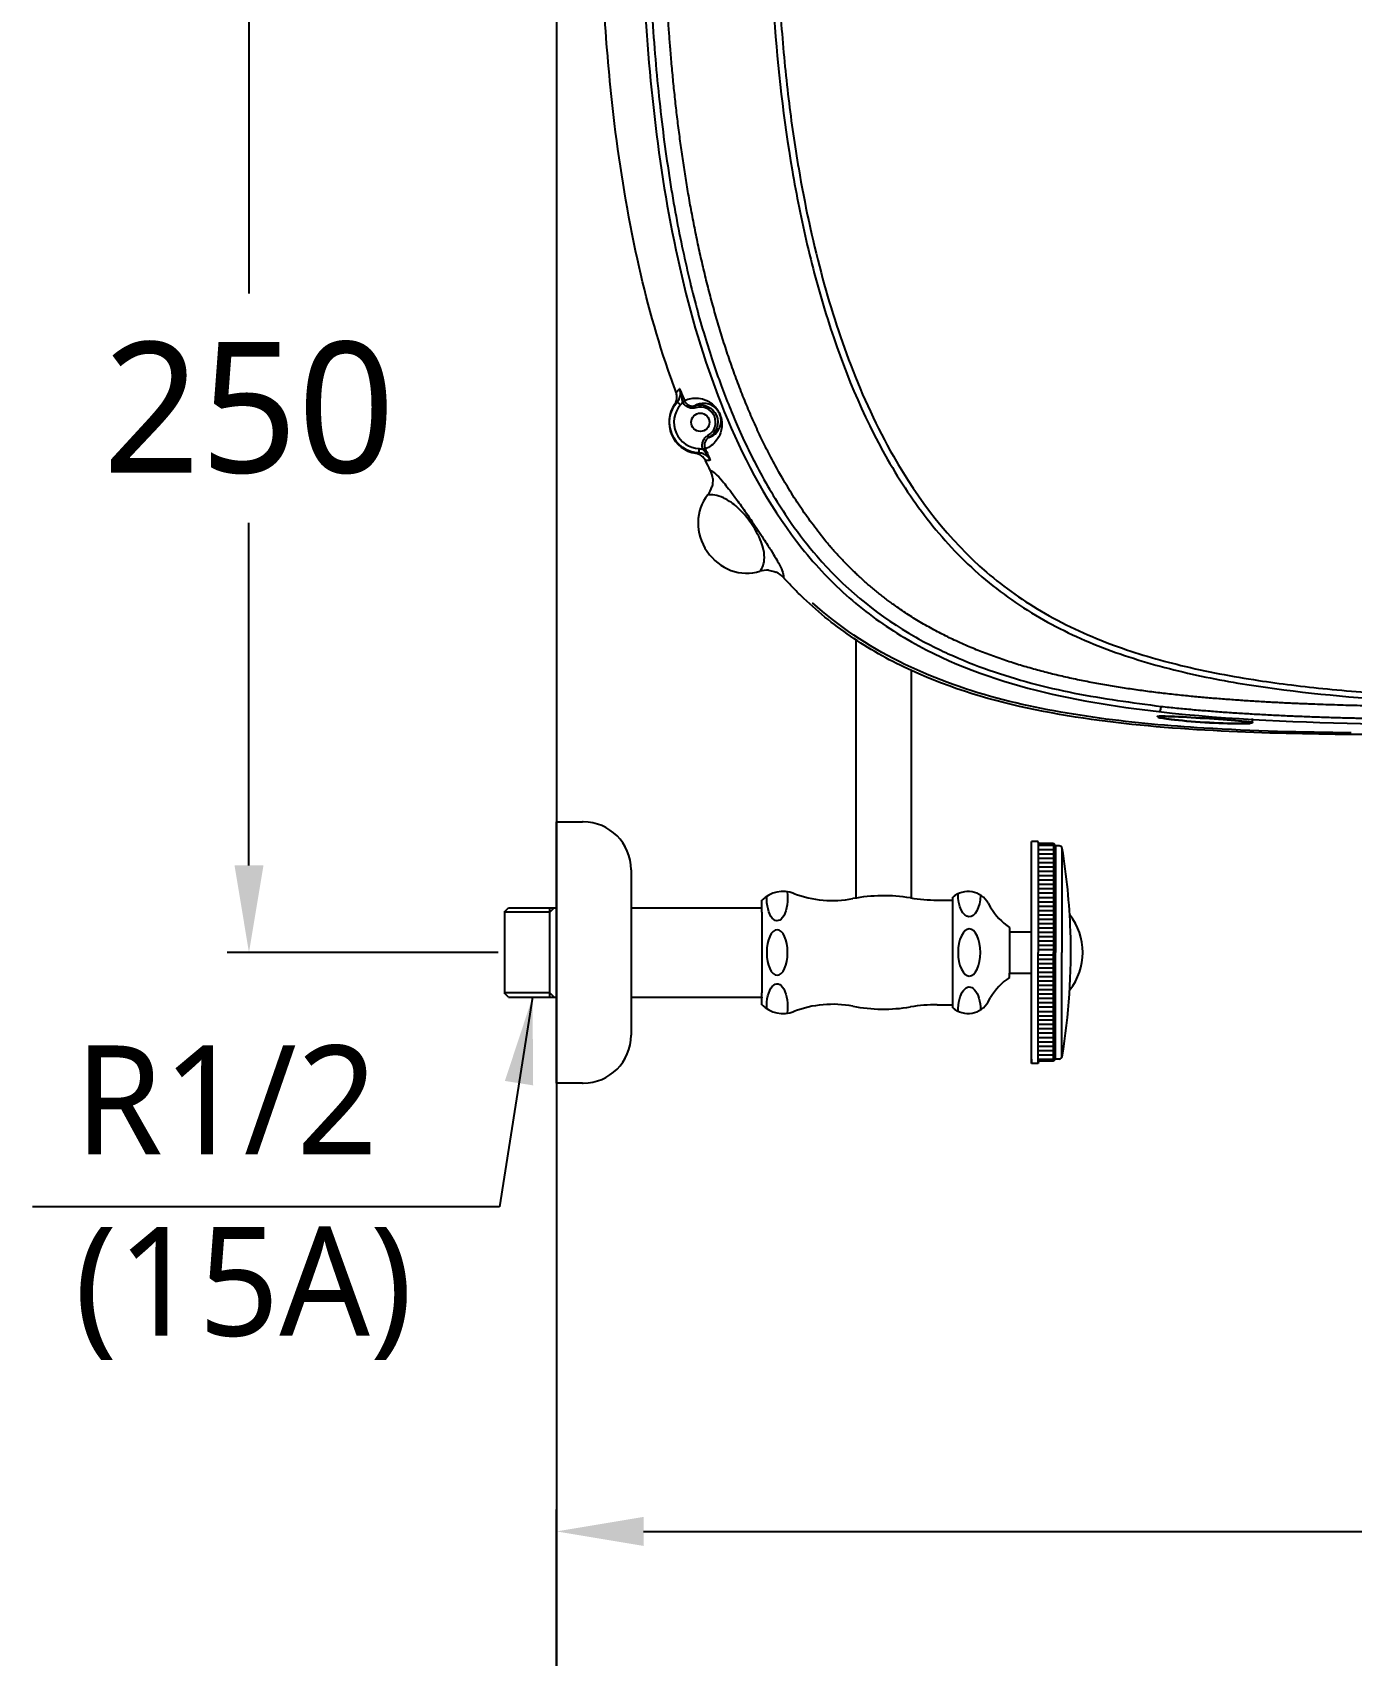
# Model space of a CAD drawing. Extents: x 3004 to 9384, y -52 to 2475.
# Drawn here: x 3192.9 to 3495.9, y 1312.8 to 1685.5 of the extents above; entities that cross this region are included whole.
import ezdxf

# ---------------------------------------------------------------- set-up
doc = ezdxf.new("R2010")
doc.units = 0
doc.header["$LTSCALE"] = 20
doc.header["$MEASUREMENT"] = 0
doc.layers.get('0').update_dxf_attribs({"linetype": 'CONTINUOUS'})
doc.layers.get('DEFPOINTS').update_dxf_attribs({"linetype": 'CONTINUOUS'})
for name, color, linetype in [('1', 7, 'CONTINUOUS'), ('2', 2, 'CONTINUOUS'), ('4', 4, 'CONTINUOUS'), ('6', 6, 'CONTINUOUS')]:
    doc.layers.add(name, color=color, linetype=linetype)
doc.styles.add('ROMANS', font='NanumGothic.ttf', dxfattribs={"height": 10.144927})
doc.styles.get("Standard").update_dxf_attribs({"font": 'NanumGothic.ttf'})
doc.dimstyles.get("Standard").update_dxf_attribs({"dimtxt": 2.7, "dimasz": 2.5, "dimexe": 1.5, "dimexo": 1.5, "dimgap": 1.5, "dimtad": 1, "dimdec": 0, "dimlfac": 10, "dimzin": 0, "dimdsep": 46, "dimtxsty": 'Standard', "dimcen": 0, "dimclrt": 2, "dimadec": 0, "dimazin": 0, "dimtfac": 1, "dimtdec": 0, "dimtmove": 0, "dimatfit": 3, "dimfxl": 0, "dimtolj": 1, "dimtzin": 0, "dimarcsym": 0})

# ---------------------------------------------------------------- blocks, each defined once
blk = doc.blocks.new('*D33')
at = {"color": 3, "lineweight": -2}
for p, q in [((3313.74, 1724.23), (3237.67, 1724.23)), ((3242.67, 1704.23), (3242.67, 1625.56)), ((3242.67, 1494.23), (3242.67, 1572.9)), ((3299.9, 1474.23), (3237.67, 1474.23))]:
    blk.add_line(p, q, dxfattribs=at)
at = {"color": 3}
for points in [[(3239.34, 1704.23), (3246, 1704.23), (3242.67, 1724.23)], [(3239.34, 1494.23), (3246, 1494.23), (3242.67, 1474.23)]]:
    blk.add_solid(points, dxfattribs=at)
at = {"layer": 'DEFPOINTS', "color": 0}
for p in [(3315.24, 1724.23), (3242.67, 1474.23), (3301.4, 1474.23)]:
    blk.add_point(p, dxfattribs=at)
at = {"color": 2, "insert": (3242.67, 1599.23), "char_height": 30, "attachment_point": 5}
blk.add_mtext('\\A1;250', dxfattribs=at)
blk = doc.blocks.new('A$C429C0A1F')
at = {"layer": '1', "color": 0}
for p, q in [((76.39, 706.39), (75.74, 705.63)), ((76.45, 705.13), (76.66, 704.68)), ((64.69, 701.35), (65.69, 701.31)), ((75.09, 702.11), (75.57, 702.25)), ((65.56, 700.45), (65.75, 699.99)), ((68.69, 699.36), (68.25, 699.11)), ((2.74, 574.3), (3.74, 574.3))]:
    blk.add_line(p, q, dxfattribs=at)
blk.add_circle((71.75, 701.07), 2.1, dxfattribs=at)
for radius, start, end in [(7.2, 55.2546, 171.2883), (6.06, 48.8611, 177.6797), (3.5, 209.201, 17.2659)]:
    blk.add_arc((71.75, 701.07), radius, start, end, dxfattribs=at)
at = {"layer": '1', "color": 0, "extrusion": (0, 0, -1)}
for radius, start, end in [(7.06, 2.3203, 131.1389), (4, 162.7341, 330.799)]:
    blk.add_arc((-71.75, 701.07), radius, start, end, dxfattribs=at)
at = {"layer": '1', "color": 0}
for centre, major_axis, ratio, start_param, end_param in [((76.57, 705.18), (-0.182, 0.466), 0.050377, 1.614803, 3.075022), ((47.79, 691.21), (9.11, 6.17), 0.916152, 0.269979, 2.882511), ((65.43, 700.4), (0.213, -0.452), 0.053979, 0.066481, 1.523686)]:
    blk.add_ellipse(centre, major_axis=major_axis, ratio=ratio, start_param=start_param, end_param=end_param, dxfattribs=at)
for points, degree, knots in [([(78.62, 706.63), (79.76, 707.05), (89.73, 710.7), (110.19, 716.26), (133.57, 720.09), (151.59, 722.03), (163.14, 722.96), (175.08, 723.62), (187.41, 724.03), (195.76, 724.08), (200.01, 724.11)], 3, [0, 0, 0, 0, 0.029664, 0.258397, 0.514709, 0.605675, 0.699628, 0.796629, 0.896736, 1, 1, 1, 1]), ([(200.01, 714.73), (177.85, 714.69), (155.6, 713.61), (122.8, 709.07), (111.95, 707.06), (90.7, 701.69), (80.29, 698.32), (60.51, 689.66), (51.13, 684.35), (38.72, 674.44), (34.88, 670.81), (27.98, 662.94), (24.94, 658.71), (17, 645.39), (13.33, 635.69), (8.09, 615.99), (6.45, 605.93), (5.31, 595.81)], 3, [0, 0, 0, 0, 0.25, 0.25, 0.375, 0.375, 0.5, 0.5, 0.625, 0.625, 0.6875, 0.6875, 0.75, 0.75, 0.875, 0.875, 1, 1, 1, 1]), ([(200.01, 713.19), (196.13, 713.17), (188.54, 713.13), (177.39, 712.8), (166.7, 712.28), (156.48, 711.55), (146.72, 710.64), (137.42, 709.55), (128.58, 708.3), (120.22, 706.9), (112.34, 705.36), (104.94, 703.71), (98.05, 701.97), (91.64, 700.14), (85.74, 698.27), (80.33, 696.37), (75.41, 694.47), (68.61, 691.61), (59.48, 687.19), (49.52, 681.07), (36.03, 670.71), (25.74, 658.36), (16.91, 641.23), (12.51, 628.37), (8.7, 611.97), (7.38, 601.91), (6.5, 595.21)], 3, [0, 0, 0, 0, 0.043803, 0.085816, 0.126123, 0.164778, 0.201813, 0.237237, 0.271048, 0.303235, 0.33378, 0.362666, 0.389876, 0.415398, 0.439219, 0.461332, 0.481735, 0.500424, 0.547145, 0.600351, 0.638368, 0.749997, 0.792002, 0.875008, 0.916739, 1, 1, 1, 1]), ([(6.25, 525.35), (6.41, 540.89), (6.76, 562.69), (8.02, 590.87), (11.23, 620.93), (23.22, 648.33), (32.23, 660.38), (39.04, 667.44), (42.27, 670.51), (47.9, 675.2), (63.56, 686.15), (94.54, 699.47), (126.93, 705.83), (158.15, 708.78), (185.25, 709.58), (200.01, 709.59)], 5, [0, 0, 0, 0, 0, 0, 0.247484, 0.356413, 0.45888, 0.476693, 0.479658, 0.490527, 0.514224, 0.530005, 0.592815, 0.779957, 1, 1, 1, 1, 1, 1]), ([(76.75, 704.72), (77.2, 703.75), (77.41, 702.69), (77.21, 700.89), (77.06, 700.26), (76.54, 699.19), (76.33, 698.82), (75.82, 698.18), (75.62, 697.96), (75.18, 697.56), (75.02, 697.43), (74.67, 697.17), (74.53, 697.08), (74.24, 696.91), (74.13, 696.85), (73.79, 696.68), (73.51, 696.56), (72.97, 696.36), (72.81, 696.33), (72.47, 696.25), (72.34, 696.22), (71.96, 696.17), (71.76, 696.15), (71.22, 696.12), (70.93, 696.13), (70.14, 696.21), (69.73, 696.32), (68.63, 696.68), (68.08, 697), (66.65, 698.09), (66.03, 698.96), (65.65, 699.95)], 3, [0, 0, 0, 0, 0.25, 0.25, 0.375, 0.375, 0.4375, 0.4375, 0.46875, 0.46875, 0.484375, 0.484375, 0.492187, 0.492187, 0.496094, 0.496094, 0.5, 0.5, 0.507812, 0.507812, 0.515625, 0.515625, 0.53125, 0.53125, 0.5625, 0.5625, 0.625, 0.625, 0.75, 0.75, 1, 1, 1, 1]), ([(75.09, 702.11), (75.05, 702.23), (75.03, 702.36), (74.97, 702.76), (74.97, 703.05), (75.08, 703.6), (75.18, 703.87), (75.46, 704.35), (75.64, 704.57), (76.03, 704.91), (76.24, 705.04), (76.45, 705.13)], 3, [0, 0, 0, 0, 0.10609, 0.10609, 0.339075, 0.339075, 0.571584, 0.571584, 0.803903, 0.803903, 1, 1, 1, 1]), ([(76.66, 704.68), (76.49, 704.6), (76.32, 704.5), (76.01, 704.23), (75.86, 704.05), (75.64, 703.66), (75.56, 703.45), (75.47, 703.01), (75.47, 702.78), (75.52, 702.45), (75.54, 702.35), (75.57, 702.25)], 3, [0, 0, 0, 0, 0.195992, 0.195992, 0.428235, 0.428235, 0.660757, 0.660757, 0.893843, 0.893843, 1, 1, 1, 1]), ([(75.85, 706.98), (76.13, 706.79), (76.44, 706.64), (77.09, 706.46), (77.44, 706.43), (78.06, 706.47), (78.35, 706.53), (78.62, 706.63)], 3, [0, 0, 0, 0, 0.351104, 0.351104, 0.702245, 0.702245, 1, 1, 1, 1]), ([(76.39, 706.39), (76.32, 706.48), (76.24, 706.57), (76.06, 706.77), (75.96, 706.88), (75.85, 706.98)], 3, [0, 0, 0, 0, 0.458499, 0.458499, 1, 1, 1, 1]), ([(76.39, 706.39), (76.65, 706.16), (76.94, 705.98), (77.57, 705.73), (77.91, 705.66), (78.58, 705.63), (78.93, 705.67), (79.31, 705.79), (79.36, 705.81), (79.42, 705.83)], 3, [0, 0, 0, 0, 0.31551, 0.31551, 0.63089, 0.63089, 0.945605, 0.945605, 1, 1, 1, 1]), ([(76.56, 705.15), (76.8, 705.19), (77.04, 705.23), (77.77, 705.36), (78.24, 705.45), (78.94, 705.65), (79.18, 705.73), (79.41, 705.82), (79.41, 705.82), (79.42, 705.83)], 3, [0, 0, 0, 0, 0.238829, 0.238829, 0.733383, 0.733383, 0.996461, 0.996461, 1, 1, 1, 1]), ([(78.62, 706.63), (78.77, 706.5), (78.92, 706.36), (79.18, 706.09), (79.3, 705.96), (79.42, 705.83)], 3, [0, 0, 0, 0, 0.528386, 0.528386, 1, 1, 1, 1]), ([(62.99, 699.91), (63.29, 700.06), (63.57, 700.27), (64.04, 700.75), (64.24, 701.03), (64.5, 701.6), (64.59, 701.87), (64.63, 702.16)], 3, [0, 0, 0, 0, 0.351432, 0.351432, 0.702814, 0.702814, 1, 1, 1, 1]), ([(63.03, 698.78), (63.08, 698.8), (63.12, 698.83), (63.46, 699.02), (63.73, 699.24), (64.17, 699.75), (64.35, 700.05), (64.6, 700.67), (64.67, 701.01), (64.69, 701.35)], 3, [0, 0, 0, 0, 0.050427, 0.050427, 0.366463, 0.366463, 0.683166, 0.683166, 1, 1, 1, 1]), ([(64.63, 702.16), (64.63, 702.01), (64.64, 701.86), (64.66, 701.59), (64.67, 701.47), (64.69, 701.35)], 3, [0, 0, 0, 0, 0.541449, 0.541449, 1, 1, 1, 1]), ([(68.25, 699.11), (68.47, 698.43), (68.85, 697.81), (69.79, 697.01), (70.16, 696.76), (70.91, 696.47), (71.2, 696.39), (71.74, 696.31), (71.94, 696.3), (72.33, 696.31), (72.47, 696.32), (72.73, 696.36), (72.83, 696.37), (73.02, 696.41), (73.08, 696.43), (73.25, 696.48), (73.33, 696.5), (73.62, 696.61), (73.76, 696.67), (73.91, 696.75), (73.96, 696.77), (74.1, 696.85), (74.17, 696.89), (74.34, 697), (74.43, 697.07), (74.65, 697.24), (74.76, 697.33), (75.04, 697.61), (75.17, 697.77), (75.5, 698.22), (75.64, 698.48), (75.96, 699.23), (76.03, 699.67), (76.1, 700.91), (75.91, 701.63), (75.57, 702.25)], 3, [0, 0, 0, 0, 0.25, 0.25, 0.375, 0.375, 0.4375, 0.4375, 0.46875, 0.46875, 0.484375, 0.484375, 0.492188, 0.492188, 0.496094, 0.496094, 0.5, 0.5, 0.501953, 0.501953, 0.503906, 0.503906, 0.507813, 0.507813, 0.515625, 0.515625, 0.53125, 0.53125, 0.5625, 0.5625, 0.625, 0.625, 0.75, 0.75, 1, 1, 1, 1]), ([(60.74, 698.78), (60.43, 698.12), (59.71, 697.27), (57.44, 695.32), (56.49, 694.56), (54.38, 693), (53.57, 692.41), (51.53, 690.97), (50.27, 690.1), (47.51, 688.22), (46.17, 687.33), (44.02, 685.91), (43.16, 685.36), (40.97, 683.99), (39.96, 683.42), (37.51, 682.14), (36.65, 681.92), (36.1, 682)], 3, [0, 0, 0, 0, 0.25, 0.25, 0.375, 0.375, 0.4375, 0.4375, 0.5, 0.5, 0.5625, 0.5625, 0.625, 0.625, 0.75, 0.75, 1, 1, 1, 1]), ([(37.53, 687.39), (38.28, 686.79), (39.23, 686.37), (41.38, 686.36), (42.22, 686.45), (43.93, 686.97), (44.58, 687.2), (45.83, 687.78), (46.3, 688.02), (47.39, 688.63), (48.02, 689.03), (49.24, 689.88), (49.78, 690.3), (50.68, 691.05), (51.05, 691.39), (52.01, 692.33), (52.47, 692.85), (53.62, 694.29), (54.06, 695.07), (55.04, 697.21), (55.17, 698.36), (55.06, 699.38)], 3, [0, 0, 0, 0, 0.25, 0.25, 0.375, 0.375, 0.4375, 0.4375, 0.46875, 0.46875, 0.5, 0.5, 0.53125, 0.53125, 0.5625, 0.5625, 0.625, 0.625, 0.75, 0.75, 1, 1, 1, 1]), ([(63.03, 698.78), (63.01, 698.95), (63, 699.13), (62.99, 699.51), (62.99, 699.71), (62.99, 699.91)], 3, [0, 0, 0, 0, 0.471631, 0.471631, 1, 1, 1, 1]), ([(65.56, 700.45), (65.63, 700.49), (65.71, 700.51), (66.06, 700.62), (66.34, 700.65), (66.9, 700.62), (67.18, 700.56), (67.7, 700.35), (67.95, 700.2), (68.37, 699.83), (68.55, 699.6), (68.69, 699.36)], 3, [0, 0, 0, 0, 0.066703, 0.066703, 0.299496, 0.299496, 0.532803, 0.532803, 0.766411, 0.766411, 1, 1, 1, 1]), ([(68.25, 699.11), (68.14, 699.31), (68, 699.49), (67.66, 699.79), (67.46, 699.91), (67.05, 700.08), (66.82, 700.13), (66.37, 700.15), (66.15, 700.12), (65.87, 700.04), (65.81, 700.02), (65.75, 699.99)], 3, [0, 0, 0, 0, 0.233719, 0.233719, 0.467382, 0.467382, 0.700651, 0.700651, 0.933335, 0.933335, 1, 1, 1, 1]), ([(200.01, 685.33), (176.33, 685.33), (152.84, 683.94), (123.92, 679.01), (118.15, 677.86), (106.68, 675.16), (100.95, 673.6), (84.15, 668.28), (73.37, 663.88), (58.16, 655.18), (53.26, 651.92), (44.24, 644.75), (40.06, 640.8), (32.52, 632.05), (29.19, 627.26), (23.59, 617.31), (21.25, 612.11), (17.31, 601.34), (15.72, 595.8), (13.09, 584.68), (12.05, 579.08), (9.49, 562.16), (8.49, 550.76), (7.81, 539.28)], 3, [0, 0, 0, 0, 0.25, 0.25, 0.3125, 0.3125, 0.375, 0.375, 0.5, 0.5, 0.5625, 0.5625, 0.625, 0.625, 0.6875, 0.6875, 0.75, 0.75, 0.8125, 0.8125, 0.875, 0.875, 1, 1, 1, 1]), ([(200.01, 683.82), (193.69, 683.76), (181.37, 683.64), (163.36, 682.62), (146.31, 680.99), (127.23, 678.24), (106.63, 673.89), (84.36, 666.85), (60.1, 655.74), (40.21, 640.48), (27.21, 621.85), (20.32, 606.64), (15.49, 590.11), (12.9, 576.39), (11.36, 565.12), (10.46, 556.9), (9.67, 548.08), (9.28, 542), (9.08, 538.86)], 3, [0, 0, 0, 0, 0.066982, 0.130716, 0.191334, 0.248966, 0.335776, 0.415755, 0.499002, 0.623838, 0.68452, 0.749311, 0.808177, 0.874762, 0.902999, 0.933262, 0.965585, 1, 1, 1, 1]), ([(37.75, 685.4), (37.72, 684.99), (37.63, 684.56), (37.44, 683.98), (37.37, 683.81), (37.3, 683.64)], 3, [0, 0, 0, 0, 0.700171, 0.700171, 1, 1, 1, 1]), ([(2.42, 385.27), (1.97, 403.17), (0.97, 443.03), (0.42, 488.98), (0.1, 520.91), (-0.05, 540.85), (0.06, 564.66), (1.28, 594.55), (4.91, 624.24), (11.98, 648.43), (21.66, 665.93), (28.61, 674.62), (33.63, 679.71), (35.28, 681.23), (36.1, 682)], 3, [0, 0, 0, 0, 0.175743, 0.391361, 0.451104, 0.489208, 0.587039, 0.684867, 0.782642, 0.880275, 0.929829, 0.978017, 0.988945, 1, 1, 1, 1]), ([(0.43, 551.63), (0.54, 562.92), (0.83, 574.2), (2.01, 593.49), (2.72, 601.49), (4.88, 617.35), (6.33, 625.21), (10.49, 640.73), (13.22, 648.32), (20.38, 662.57), (24.9, 669.33), (30.32, 675.33)], 3, [0, 0, 0, 0, 0.260424, 0.260424, 0.445318, 0.445318, 0.630212, 0.630212, 0.815106, 0.815106, 1, 1, 1, 1]), ([(5.31, 595.81), (3.46, 579.5), (2.83, 562.97), (2.13, 529.68), (2.08, 512.93), (1.97, 479.12), (1.97, 462.02), (2.18, 427.5), (2.39, 410.11), (2.75, 392.56)], 3, [0, 0, 0, 0, 0.25, 0.25, 0.5, 0.5, 0.75, 0.75, 1, 1, 1, 1]), ([(4.01, 595.96), (3.88, 595.52), (3.7, 594.48), (3.26, 590.93), (3, 588.08), (2.64, 582.34), (2.55, 579.47), (2.54, 576.25), (2.57, 575.35), (2.61, 574.8)], 3, [0, 0, 0, 0, 0.221749, 0.221749, 0.523295, 0.523295, 0.82484, 0.82484, 1, 1, 1, 1]), ([(4.13, 596.1), (4.25, 596.1), (4.27, 594.94), (4.11, 590.88), (3.94, 588.05), (3.58, 582.36), (3.38, 579.52), (3.03, 575.49), (2.87, 574.3), (2.62, 574.29), (2.55, 575.47), (2.56, 579.5), (2.65, 582.33), (2.83, 585.21)], 3, [0, 0, 0, 0, 0.166389, 0.166389, 0.333111, 0.333111, 0.499834, 0.499834, 0.666556, 0.666556, 0.833278, 0.833278, 1, 1, 1, 1]), ([(2.83, 585.21), (3.01, 588.09), (3.26, 590.89), (3.7, 594.36), (3.87, 595.38), (4, 595.84)], 3, [0, 0, 0, 0, 0.579207, 0.579207, 1, 1, 1, 1]), ([(6.5, 595.21), (4.92, 581.01), (4.17, 566.76), (3.73, 552.63), (3.54, 538.45), (3.43, 523.95), (3.43, 523.95), (3.43, 523.95), (3.43, 523.95), (3.43, 523.95)], 5, [0, 0, 0, 0, 0, 0, 0.999999, 0.999999, 0.999999, 0.999999, 1, 1, 1, 1, 1, 1]), ([(3.76, 585.2), (3.95, 588.1), (4.11, 590.95), (4.27, 595.01), (4.26, 596.2), (4.13, 596.2)], 3, [0, 0, 0, 0, 0.500313, 0.500313, 1, 1, 1, 1]), ([(5.31, 595.81), (5.31, 595.69), (5.43, 595.55), (5.89, 595.32), (6.22, 595.24), (6.5, 595.21)], 3, [0, 0, 0, 0, 0.5, 0.5, 1, 1, 1, 1]), ([(2.74, 574.2), (2.74, 574.2), (2.74, 574.2), (2.86, 574.2), (3.02, 575.39), (3.38, 579.45), (3.58, 582.29), (3.76, 585.2)], 3, [0, 0, 0, 0, 0.00056, 0.00056, 0.50028, 0.50028, 1, 1, 1, 1])]:
    blk.add_open_spline(points, degree=degree, knots=knots, dxfattribs=at)
for points in [[(76.45, 705.13), (76.2, 705.27), (75.96, 705.44), (75.74, 705.63)], [(76.45, 705.13), (76.49, 705.14), (76.52, 705.15), (76.56, 705.15)], [(76.75, 704.72), (76.72, 704.7), (76.69, 704.69), (76.66, 704.68)], [(79.42, 705.83), (78.63, 705.49), (77.77, 705.12), (76.75, 704.72)], [(65.69, 701.31), (65.67, 701.02), (65.63, 700.73), (65.56, 700.45)], [(55.06, 699.38), (55.61, 698.94), (56.25, 698.61), (56.95, 698.42)], [(58.81, 698.23), (58.17, 698.19), (57.53, 698.26), (56.95, 698.42)], [(58.81, 698.23), (59.48, 698.28), (60.14, 698.47), (60.74, 698.78)], [(60.74, 698.78), (61.49, 699.16), (62.24, 699.54), (62.99, 699.92)], [(63.03, 698.78), (63.88, 699.17), (64.64, 699.77), (65.47, 700.39)], [(65.65, 699.95), (64.65, 699.48), (63.81, 699.12), (63.03, 698.78)], [(65.47, 700.39), (65.5, 700.41), (65.53, 700.43), (65.56, 700.45)], [(65.75, 699.99), (65.71, 699.98), (65.68, 699.96), (65.65, 699.95)], [(37.75, 685.4), (37.81, 686.07), (37.74, 686.75), (37.53, 687.39)], [(36.1, 682), (36.61, 682.46), (37.02, 683.02), (37.3, 683.64)]]:
    blk.add_open_spline(points, degree=3, dxfattribs=at)
blk = doc.blocks.new('*D35')
at = {"color": 3, "lineweight": -2}
for p, q in [((3313.28, 1093.25), (3313.28, 1346.28)), ((4033.28, 1073.09), (4033.28, 1346.28)), ((3333.28, 1341.28), (4013.28, 1341.28))]:
    blk.add_line(p, q, dxfattribs=at)
at = {"color": 3}
for points in [[(3333.28, 1344.61), (3333.28, 1337.94), (3313.28, 1341.28)], [(4013.28, 1344.61), (4013.28, 1337.94), (4033.28, 1341.28)]]:
    blk.add_solid(points, dxfattribs=at)
at = {"layer": 'DEFPOINTS', "color": 0}
for p in [(4033.28, 1341.28), (3313.28, 1091.75), (4033.28, 1071.59)]:
    blk.add_point(p, dxfattribs=at)
at = {"color": 2, "insert": (3672.65, 1367.54), "char_height": 30, "attachment_point": 5}
blk.add_mtext('\\A1;720', dxfattribs=at)

msp = doc.modelspace()

# ---------------------------------------------------------------- linework, layer by layer
at = {"layer": '4'}
for p, q in [((3382.05, 1554.57), (3382.05, 1554.36)), ((3382.05, 1546.02), (3382.05, 1486.73)), ((3394.75, 1538.98), (3394.75, 1486.73)), ((3313.28, 1504.23), (3319.28, 1504.23)), ((3313.28, 1444.23), (3313.28, 1504.23)), ((3423.9, 1499.73), (3422.4, 1499.73)), ((3422.4, 1498.73), (3422.4, 1499.73)), ((3422.4, 1474.23), (3422.4, 1498.73)), ((3423.9, 1499.53), (3423.9, 1499.73)), ((3423.9, 1499.53), (3423.9, 1474.23)), ((3427.4, 1498.82), (3423.9, 1498.82)), ((3427.4, 1499.23), (3424.2, 1499.23)), ((3427.9, 1498.73), (3427.4, 1499.23)), ((3427.4, 1499.23), (3427.4, 1474.23)), ((3428.73, 1498.73), (3427.9, 1498.73)), ((3427.9, 1498.73), (3427.9, 1474.23)), ((3427.4, 1497.82), (3423.9, 1497.82)), ((3427.4, 1496.82), (3423.9, 1496.82)), ((3427.4, 1495.82), (3423.9, 1495.82)), ((3427.4, 1494.82), (3423.9, 1494.82)), ((3429.32, 1498.23), (3429.32, 1474.23)), ((3330.4, 1493.23), (3330.4, 1455.23)), ((3427.4, 1493.82), (3423.9, 1493.82)), ((3427.4, 1492.82), (3423.9, 1492.82)), ((3427.4, 1491.82), (3423.9, 1491.82)), ((3427.4, 1490.82), (3423.9, 1490.82)), ((3427.4, 1489.82), (3423.9, 1489.82)), ((3427.4, 1488.82), (3423.9, 1488.82)), ((3427.4, 1487.82), (3423.9, 1487.82)), ((3301.28, 1483.48), (3302.28, 1484.48)), ((3302.28, 1484.48), (3313.28, 1484.48)), ((3311.78, 1463.98), (3311.78, 1484.48)), ((3311.78, 1483.48), (3312.78, 1484.48)), ((3313.28, 1483.87), (3313.28, 1464.6)), ((3330.4, 1484.48), (3360.4, 1484.48)), ((3360.4, 1483.48), (3360.4, 1486.23)), ((3400.69, 1486.26), (3404.32, 1486.26)), ((3403.4, 1486.23), (3404.32, 1486.23)), ((3404.32, 1486.23), (3404.32, 1486.95)), ((3404.32, 1462.23), (3404.32, 1486.23)), ((3412.43, 1485.55), (3412.98, 1484.6)), ((3427.4, 1486.82), (3423.9, 1486.82)), ((3427.4, 1485.82), (3423.9, 1485.82)), ((3427.4, 1484.82), (3423.9, 1484.82)), ((3427.4, 1483.82), (3423.9, 1483.82)), ((3311.78, 1483.48), (3301.28, 1483.48)), ((3301.4, 1464.98), (3301.4, 1483.48)), ((3360.4, 1483.48), (3360.4, 1464.98)), ((3417.32, 1479.96), (3417.32, 1478.98)), ((3427.4, 1482.82), (3423.9, 1482.82)), ((3427.4, 1481.82), (3423.9, 1481.82)), ((3427.4, 1480.82), (3423.9, 1480.82)), ((3417.32, 1478.98), (3417.32, 1469.48)), ((3417.32, 1478.98), (3422.4, 1478.98)), ((3427.4, 1479.82), (3423.9, 1479.82)), ((3427.4, 1478.82), (3423.9, 1478.82)), ((3427.4, 1477.82), (3423.9, 1477.82)), ((3427.4, 1476.82), (3423.9, 1476.82)), ((3422.4, 1448.73), (3422.4, 1474.23)), ((3427.4, 1475.82), (3423.9, 1475.82)), ((3427.4, 1474.82), (3423.9, 1474.82)), ((3423.9, 1448.93), (3423.9, 1474.23)), ((3427.4, 1473.64), (3423.9, 1473.64)), ((3427.4, 1472.64), (3423.9, 1472.64)), ((3427.4, 1449.23), (3427.4, 1474.23)), ((3427.9, 1449.73), (3427.9, 1474.23)), ((3429.32, 1450.23), (3429.32, 1474.23)), ((3417.32, 1469.48), (3422.4, 1469.48)), ((3417.32, 1468.5), (3417.32, 1469.48)), ((3427.4, 1471.64), (3423.9, 1471.64)), ((3427.4, 1470.64), (3423.9, 1470.64)), ((3427.4, 1469.64), (3423.9, 1469.64)), ((3427.4, 1468.64), (3423.9, 1468.64)), ((3302.28, 1463.98), (3301.28, 1464.98)), ((3311.78, 1464.98), (3301.28, 1464.98)), ((3312.78, 1463.98), (3311.78, 1464.98)), ((3360.4, 1462.23), (3360.4, 1464.98)), ((3427.4, 1467.64), (3423.9, 1467.64)), ((3427.4, 1466.64), (3423.9, 1466.64)), ((3427.4, 1465.64), (3423.9, 1465.64)), ((3302.28, 1463.98), (3313.28, 1463.98)), ((3330.4, 1463.98), (3360.4, 1463.98)), ((3360.4, 1463.98), (3360.4, 1463.8)), ((3360.4, 1462.23), (3360.4, 1463.8)), ((3400.69, 1462.23), (3404.32, 1462.23)), ((3404.32, 1461.51), (3404.32, 1462.23)), ((3412.43, 1462.91), (3412.98, 1463.87)), ((3427.4, 1464.64), (3423.9, 1464.64)), ((3427.4, 1463.64), (3423.9, 1463.64)), ((3427.4, 1462.64), (3423.9, 1462.64)), ((3427.4, 1461.64), (3423.9, 1461.64)), ((3427.4, 1460.64), (3423.9, 1460.64)), ((3427.4, 1459.64), (3423.9, 1459.64)), ((3427.4, 1458.67), (3423.9, 1458.67)), ((3427.4, 1457.67), (3423.9, 1457.67)), ((3427.4, 1456.67), (3423.9, 1456.67)), ((3427.4, 1455.67), (3423.9, 1455.67)), ((3427.4, 1454.67), (3423.9, 1454.67)), ((3427.4, 1453.67), (3423.9, 1453.67)), ((3427.4, 1452.67), (3423.9, 1452.67)), ((3427.4, 1451.67), (3423.9, 1451.67)), ((3427.4, 1450.67), (3423.9, 1450.67)), ((3422.4, 1449.76), (3422.4, 1448.76)), ((3423.9, 1448.76), (3422.4, 1448.76)), ((3427.4, 1449.67), (3423.9, 1449.67)), ((3423.9, 1448.96), (3423.9, 1448.76)), ((3427.4, 1449.26), (3424.2, 1449.26)), ((3427.9, 1449.76), (3427.4, 1449.26)), ((3428.73, 1449.76), (3427.9, 1449.76)), ((3319.28, 1444.23), (3313.28, 1444.23))]:
    msp.add_line(p, q, dxfattribs=at)
for centre, radius, start, end in [((3319.28, 1493.23), 11, 89.3526, 90), ((3319.4, 1493.23), 11, 0, 90), ((3424.2, 1499.53), 0.3, 180, 270), ((3428.73, 1498.03), 0.7, 9.4934, 90), ((3286.4, 1474.23), 145, 1.9431, 9.4934), ((3365.31, 1481.24), 7, 69.0339, 134.5129), ((3376.7, 1510.99), 24.83, 249.0339, 280.7373), ((3407.79, 1482.87), 5.36, 30, 130.4306), ((3388.4, 1449.26), 38, 80.6952, 100.7373), ((3400.69, 1524.26), 38, 260.6952, 270), ((3425.11, 1491.6), 14, 210, 236.1902), ((3420.15, 1474.19), 14, 0.2473, 38.2141), ((3286.4, 1474.23), 145, 350.5066, 1.9431), ((3420.15, 1474.31), 14, 321.7859, 359.7527), ((3425.11, 1456.87), 14, 123.8098, 150), ((3365.31, 1467.22), 7, 225.5, 290.9661), ((3376.7, 1437.5), 24.83, 79.2627, 110.9661), ((3388.4, 1499.23), 38, 259.2627, 279.3048), ((3400.69, 1424.23), 38, 90, 99.3048), ((3407.79, 1465.59), 5.36, 229.5694, 330), ((3319.4, 1455.23), 11, 270, 0), ((3428.73, 1450.46), 0.7, 270, 350.5066), ((3424.2, 1448.96), 0.3, 90, 180), ((3319.28, 1455.23), 11, 270, 270.6474)]:
    msp.add_arc(centre, radius, start, end, dxfattribs=at)
at = {"layer": '4', "extrusion": (0, 0, -1)}
for centre, major_axis, ratio, start_param, end_param in [((3363.96, 1486.74), (0, -5.22), 0.46009, 4.433611, 7.934688), ((3408.08, 1487.82), (0, -5.4), 0.478204, 4.79078, 7.834251), ((3363.96, 1461.82), (0, -5.22), 0.46009, 1.472186, 5.009627), ((3408.08, 1460.91), (0, -5.4), 0.478204, 1.540108, 4.68362)]:
    msp.add_ellipse(centre, major_axis=major_axis, ratio=ratio, start_param=start_param, end_param=end_param, dxfattribs=at)
for centre, major_axis, ratio in [((3363.96, 1474.23), (0, -5.22), 0.46009), ((3408.08, 1474.23), (0, -5.4), 0.478204)]:
    msp.add_ellipse(centre, major_axis=major_axis, ratio=ratio, dxfattribs=at)
at = {"layer": '6'}
msp.add_lwpolyline([(4558.57, 2219.94), (3313.28, 2219.94), (3313.28, 294.9), (4580.5, 294.9)], dxfattribs=at)

# ---------------------------------------------------------------- block references
at = {"rotation": 90}
msp.add_blockref('A$C429C0A1F', (4047.39, 1524.25), dxfattribs=at)

# ---------------------------------------------------------------- texts
at = {"layer": '2', "insert": (3202.62, 1416.78), "char_height": 25, "attachment_point": 4, "style": 'ROMANS'}
msp.add_mtext('R1/2\\P(15A)', dxfattribs=at)

# ---------------------------------------------------------------- dimensions: what is measured, and where the dimension line sits
dim = msp.add_linear_dim(base=(3242.67, 1474.23), p1=(3315.24, 1724.23), p2=(3301.4, 1474.23), angle=90, dimstyle='Standard', override={"dimtxt": 30, "dimasz": 20, "dimexe": 5, "dimgap": 10, "dimtih": 1, "dimtoh": 1, "dimlfac": 1, "dimzin": 12, "dimclrd": 3, "dimclre": 3, "dimazin": 2, "dimarcsym": 1})
dim.commit()
dim.dimension.update_dxf_attribs({"geometry": '*D33', "text_midpoint": (3242.67, 1599.23)})
dim = msp.add_linear_dim(base=(4033.28, 1341.28), p1=(3313.28, 1091.75), p2=(4033.28, 1071.59), dimstyle='Standard', override={"dimtxt": 30, "dimasz": 20, "dimexe": 5, "dimgap": 10, "dimtih": 1, "dimtoh": 1, "dimlfac": 1, "dimzin": 12, "dimclrd": 3, "dimclre": 3, "dimazin": 2, "dimarcsym": 1})
dim.commit()
dim.dimension.update_dxf_attribs({"geometry": '*D35', "text_midpoint": (3672.65, 1341.28), "dimtype": 160})

# ---------------------------------------------------------------- leaders
msp.add_leader([(3307.78, 1463.98), (3300.22, 1415.8), (3192.95, 1415.8)], dimstyle='Standard', override={"dimtxt": 20, "dimasz": 20, "dimexe": 5, "dimgap": 10, "dimtad": 0, "dimtih": 1, "dimtoh": 1, "dimlfac": 1, "dimzin": 12, "dimclrd": 3, "dimclre": 3, "dimazin": 2, "dimarcsym": 1})

doc.saveas('drawing.dxf')
